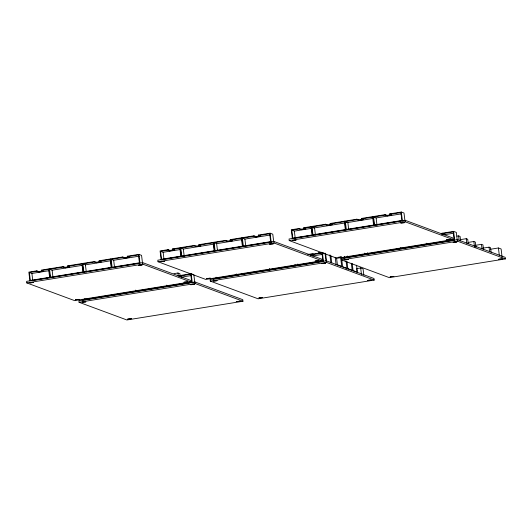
<?xml version="1.0" encoding="UTF-8"?>
<svg xmlns="http://www.w3.org/2000/svg" width="532" height="532" viewBox="0 0 532 532"><rect width="100%" height="100%" fill="white"/><g stroke="black" fill="none" stroke-linecap="round" stroke-linejoin="round"><path stroke-width="0.8" d="M213.172 279.573L213.678 279.32M344.443 258.326L344.896 258.146M42.56 270.941L38.77 271.553L36.828 270.835L28.854 272.118L29.925 280.976M67.777 266.333L81.941 264.045L82.899 271.932L50.527 277.159L49.569 269.272L63.235 267.064L65.177 267.789L69.719 267.051L67.777 266.333L67.717 265.847L69.659 266.572L65.117 267.303L63.175 266.585L41.37 270.103L41.429 270.569L43.371 271.293L38.829 272.025L36.888 271.307L29.366 272.517L30.324 280.43L49.602 277.318L48.645 269.405L41.429 270.569M67.717 265.847L94.463 261.531L96.405 262.256L100.947 261.518L101.007 262.003L96.465 262.735L94.523 262.017L82.879 263.899L83.837 271.786L111.161 267.377L110.204 259.49L99.065 261.285L99.005 260.8L122.726 256.976L124.668 257.694L129.21 256.963L127.268 256.244L127.328 256.723L129.269 257.441L124.727 258.18L122.786 257.461L111.141 259.337L112.099 267.224L139.424 262.815L138.466 254.928L127.328 256.723M127.268 256.244L138.879 254.369L141.565 255.367L142.543 263.413M173.778 249.767L169.994 250.379L168.052 249.661L160.079 250.951L161.149 259.802L242.1 246.742M169.223 250.905L174.589 250.12L172.647 249.402L172.594 248.929L194.393 245.412L196.335 246.13L200.125 245.518M198.995 245.166L213.166 242.878L214.117 250.765L181.745 255.985L180.794 248.098L194.453 245.897L196.394 246.615L200.936 245.884L198.995 245.166L198.935 244.68L225.688 240.364L227.63 241.082L232.171 240.351L232.231 240.836L227.689 241.568L225.741 240.85L214.103 242.725L215.054 250.612L242.379 246.203L241.428 238.316L230.29 240.112L230.23 239.633L253.95 235.802L255.892 236.521L259.676 235.909M258.552 235.556L269.691 233.754L270.642 241.641L243.317 246.05L242.366 238.163L254.01 236.288L255.952 237.006L260.494 236.275L258.552 235.556L258.492 235.071L270.096 233.196L272.79 234.193L273.667 241.435M305.754 228.474L301.212 229.212L299.27 228.494L291.297 229.777L292.367 238.635L311.745 235.503M303.872 228.228L311.087 227.064L312.045 234.978L292.766 238.09L291.809 230.176L299.33 228.96L301.272 229.684L305.814 228.946L303.872 228.228L303.812 227.756L325.617 224.238L327.559 224.956L332.101 224.225L332.161 224.71L327.612 225.442L325.67 224.723L312.011 226.931L312.962 234.818L345.334 229.591L344.384 221.704L330.212 223.992L330.159 223.507L356.906 219.191L358.847 219.909L363.389 219.177L361.447 218.459L361.507 218.945L363.449 219.663L358.907 220.394L356.965 219.676L345.321 221.551L346.272 229.438L373.597 225.036L372.646 217.149L361.507 218.945M361.447 218.459L385.168 214.629L387.11 215.354L391.652 214.615M389.77 214.383L400.909 212.587L401.859 220.474L374.541 224.883L373.584 216.996L385.228 215.114L387.17 215.832L391.712 215.101L389.77 214.383L389.71 213.897L401.321 212.029L404.007 213.019L404.885 220.268M172.647 249.402L179.863 248.238L180.82 256.151L161.548 259.257L160.591 251.343L168.105 250.133L170.047 250.851L169.994 250.379M29.366 272.517L31.907 273.455L49.576 270.608M49.569 269.272L52.109 270.209L82.054 265.382M82.879 263.899L85.419 264.836L110.337 260.82M111.141 259.337L113.682 260.274L139.397 256.125M160.591 251.343L163.131 252.288L179.996 249.568M180.794 248.098L183.327 249.043L213.272 244.208M214.103 242.725L216.637 243.669L241.555 239.646M242.366 238.163L244.906 239.107L269.817 235.084M291.809 230.176L294.349 231.114L311.213 228.394M312.011 226.931L314.552 227.869L345.301 222.908M345.321 221.551L347.862 222.496L373.577 218.346M373.584 216.996L376.124 217.934L401.035 213.917M142.682 262.622L26.6 281.355L26.786 282.918L74.593 300.613L190.675 281.887L190.483 280.324L142.682 262.622L142.869 264.185L190.675 281.887M273.9 241.455L157.818 260.181L158.011 261.744L205.811 279.446L321.893 260.713L321.707 259.151L273.9 241.455L274.086 243.018L321.893 260.713M405.118 220.281L289.042 239.008L289.228 240.57L337.035 258.273L453.111 239.546L452.925 237.984L405.118 220.281L405.311 221.844L453.111 239.546M32.352 280.583L139.949 263.22L138.879 254.369M374.934 225.309L396.739 221.791M398.355 221.531L402.392 220.88L401.321 212.029M26.786 282.918L142.869 264.185M158.011 261.744L274.086 243.018M289.228 240.57L405.311 221.844M173.904 273.661L177.941 273.009L179.883 273.727L180.275 276.966M307.762 254.476L312.47 253.717L313.913 254.249M318.322 252.773L321.468 252.261M179.557 275.603L191.168 273.727L193.183 274.472M324.4 253.305L322.385 252.554L310.774 254.429L310.834 254.914L312.776 255.633L312.716 255.147L310.449 255.513M444.001 234.459L442.059 233.741L441.999 233.255L453.603 231.387L456.296 232.378L457.267 240.431M180.408 275.955L190.755 274.286L191.706 282.173L164.381 286.582M310.834 254.914L321.973 253.119L322.931 261.006L295.606 265.408M442.059 233.741L453.198 231.945L454.148 239.832L426.824 244.241M441.666 234.346L443.941 233.98L441.999 233.255M181.239 277.172L190.882 275.616M312.457 255.998L322.904 254.316M443.681 234.831L453.324 233.275M456.961 236.142L458.597 235.876L460.087 236.427L460.639 240.976M339.908 257.628L341.478 257.375L343.645 258.173M102.809 296.517L135.181 291.297M136.119 291.144L163.444 286.735M234.033 275.343L266.406 270.123M267.343 269.97L294.668 265.561M397.623 248.949L365.251 254.176L366.521 254.642M398.561 248.803L425.886 244.394M82.613 299.789L101.885 296.676M213.831 278.615L233.109 275.51M345.055 257.448L364.327 254.336M194.965 281.98L78.889 300.713L79.075 302.276L126.882 319.971L242.958 301.245L242.772 299.682L194.965 281.98L195.158 283.543L242.958 301.245M326.189 260.813L210.107 279.539L210.293 281.102L258.1 298.804L374.182 280.071L373.989 278.509L326.189 260.813L326.375 262.376L374.182 280.071M457.407 239.639L341.325 258.372L341.517 259.935L389.318 277.631L505.4 258.904L505.214 257.342L457.407 239.639L457.593 241.202L505.4 258.904M82.214 300.334L101.592 297.208M102.403 297.075L163.976 287.14M164.78 287.014L189.811 282.971M214.243 279.034L239.307 274.991M240.936 274.725L266.12 270.662M266.931 270.529L323.456 261.412L322.385 252.554M365.657 254.602L398.149 249.362M398.96 249.229L453.869 240.371M460.506 239.619L466.212 238.695L467.708 239.247L468.26 243.796M79.075 302.276L195.158 283.543M210.293 281.102L326.375 262.376M341.517 259.935L457.593 241.202M468.127 242.439L473.832 241.515L475.329 242.073L475.967 247.373M475.741 245.259L481.453 244.341L482.943 244.893L483.495 249.435M346.272 268.939L347.842 268.687L352.177 270.289L351.326 263.254M482.551 248.211L489.068 247.161L490.564 247.713L491.116 252.261M356.633 268.627L360.669 267.975L363.063 268.86L363.835 275.27M490.344 249.282L498.424 247.978L501.111 248.976L502.088 257.023M402.431 221.046L404.034 220.986M271.207 242.213L272.131 242.14M192.278 282.745L193.881 282.685M389.71 213.897L391.007 214.376M345.015 221.944L346.924 222.649M330.159 223.507L331.449 223.985M330.212 223.992L332.161 224.71M312.829 227.018L311.486 226.519L312.557 235.377L374.129 225.442L373.058 216.584M311.087 227.064L313.621 228.009M303.812 227.756L305.109 228.235M258.492 235.071L259.782 235.55M230.23 239.633L232.171 240.351M230.29 240.112L232.231 240.836M198.935 244.68L200.232 245.159M172.594 248.929L173.884 249.408M180.262 276.321L181.558 276.806M99.065 261.285L101.007 262.003M498.424 247.978L499.302 255.22M489.068 247.161L489.62 251.703M481.453 244.341L481.999 248.883M473.832 241.515L474.471 246.821M466.212 238.695L466.764 243.244M458.597 235.876L459.143 240.424M453.603 231.387L454.674 240.238M426.218 243.191L426.411 244.8M400.815 247.373L401.008 248.949M387.11 215.354L387.17 215.832M385.168 214.629L385.228 215.114M376.124 217.934L376.982 225.036M367.506 252.747L367.698 254.329M364.646 253.126L364.839 254.735L344.656 257.993L344.457 256.384M358.847 219.909L358.907 220.394M356.906 219.191L356.965 219.676M360.669 267.975L361.447 274.386M356.553 265.195L357.404 272.224L353.068 270.622L352.224 263.586M356.733 269.425L356.925 271.027M347.862 222.496L348.719 229.591M344.796 221.146L345.867 230.004M347.303 256.012L347.496 257.594M346.99 261.651L347.842 268.687M346.093 261.318L346.944 268.354L342.615 266.751L341.478 257.375M340.586 257.042L341.717 266.419L337.388 264.81L336.537 257.781M335.233 257.515L336.084 264.544M327.559 224.956L327.612 225.442M330.904 255.912L331.755 262.941M329.913 254.795L330.857 262.608M325.617 224.238L325.67 224.723M325.577 253.192L326.522 261.006M325.072 253.551L325.95 260.8M314.552 227.869L315.41 234.964M301.212 229.212L301.272 229.684M299.27 228.494L299.33 228.96M294.349 231.114L295.213 238.236M297.86 263.985L298.046 265.561M295.001 264.364L295.194 265.973M270.096 233.196L271.167 242.053L242.905 246.615L241.834 237.757M269.598 268.547L269.784 270.123M255.892 236.521L255.952 237.006M253.95 235.802L254.01 236.288M244.906 239.107L245.764 246.203M236.288 273.92L236.474 275.496M227.63 241.082L227.689 241.568M225.688 240.364L225.741 240.85M216.637 243.669L217.402 249.974M213.571 242.319L214.642 251.171M216.085 277.185L216.278 278.768M196.335 246.13L196.394 246.615M194.393 245.412L194.453 245.897M193.854 274.725L194.732 281.967M191.168 273.727L192.238 282.585M183.327 249.043L184.192 256.138M180.262 247.693L181.332 256.544M177.941 273.009L178.333 276.248M168.052 249.661L168.105 250.133M163.131 252.288L163.989 259.41M166.636 285.159L166.829 286.735M135.514 290.093L135.713 291.702M124.668 257.694L124.727 258.18M122.726 256.976L122.786 257.461M113.682 260.274L114.54 267.377M110.616 258.931L111.687 267.782M96.405 262.256L96.465 262.735M94.463 261.531L94.523 262.017M85.419 264.836L86.277 271.938M82.354 263.486L83.424 272.344M84.867 298.352L85.054 299.935M65.117 267.303L65.177 267.789M63.175 266.585L63.235 267.064M52.109 270.209L52.874 276.52M49.044 268.86L50.114 277.717M38.77 271.553L38.829 272.025M36.828 270.835L36.888 271.307M31.907 273.455L32.671 279.785M179.537 275.483A1.576 1.503 -69.7 0 1 179.636 275.875M29.905 282.871L33.536 282.492L29.905 282.871M75.464 299.742L79.102 299.363L75.464 299.742M82.187 302.229L85.825 301.85L82.187 302.229M161.123 261.697L164.754 261.325L161.123 261.697M127.753 319.1L131.384 318.721L127.753 319.1M183.979 282.233L187.61 281.86L183.979 282.233M206.689 278.568L210.32 278.196L206.689 278.568M213.412 281.056L217.043 280.683L213.412 281.056M236.261 301.591L239.899 301.218L236.261 301.591M292.341 240.531L295.978 240.151L292.341 240.531M258.971 297.927L262.608 297.554L258.971 297.927M315.197 261.059L318.828 260.687L315.197 261.059M337.906 257.395L341.537 257.023L337.906 257.395M344.63 259.889L348.261 259.51L344.63 259.889M367.486 280.417L371.117 280.045L367.486 280.417M390.195 276.753L393.826 276.381L390.195 276.753M446.414 239.892L450.052 239.513L446.414 239.892M498.703 259.25L502.334 258.871L498.703 259.25M138.42 265.362L142.044 264.989L138.42 265.362M190.702 284.72L194.333 284.347L190.702 284.72M269.638 244.188L273.268 243.822L269.638 244.188M321.927 263.546L325.551 263.18L321.927 263.546M400.855 223.014L404.486 222.649L400.855 223.014M453.144 242.373L456.775 242.007L453.144 242.373"/></g></svg>
